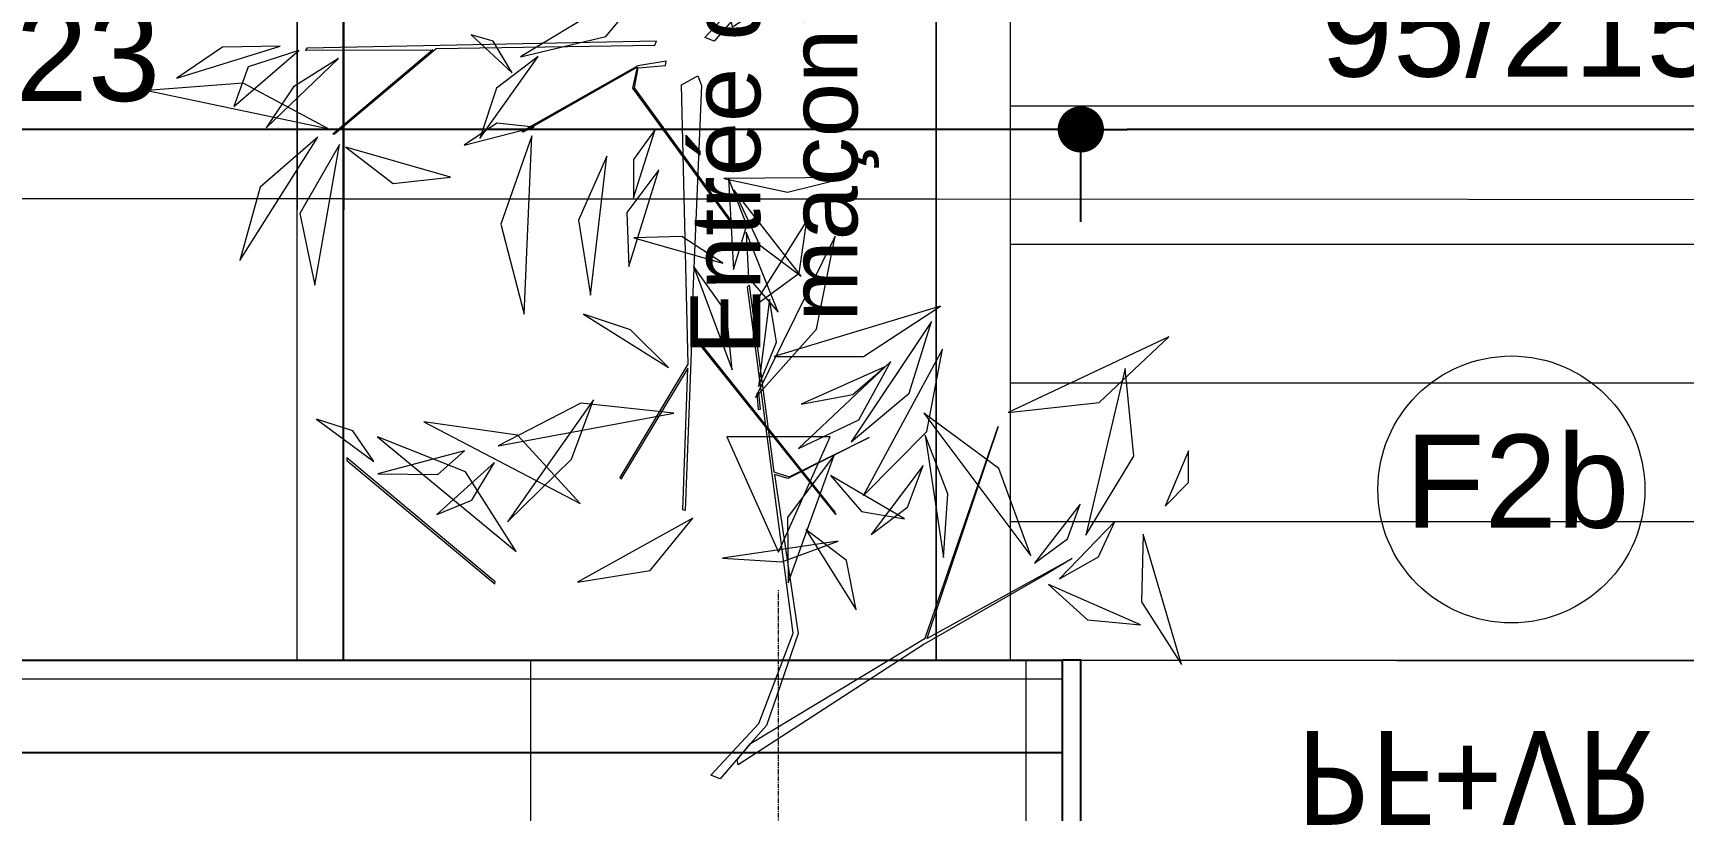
# Model space of a CAD drawing. Header units: centimetres. Extents: x 16433 to 114398, y -50094 to -12305.
# Drawn here: x 61418.2 to 61596.8, y -31492.5 to -31408.4 of the extents above; entities that cross this region are included whole.
import ezdxf

# ---------------------------------------------------------------- set-up
doc = ezdxf.new("R2010")
doc.units = ezdxf.units.CM
doc.header["$LTSCALE"] = 0.5
for name, pattern in [('prelem_vmc', [0.222222, 0.111111, -0.111111]), ('prlm_eu-4', [1.574803, 0.984252, -0.19685, 0.19685, -0.19685]), ('Style de ligne -2', [0.694425, 0.48607, -0.208355])]:
    doc.linetypes.add(name, pattern=pattern)
doc.layers.get('0').update_dxf_attribs({"linetype": 'CONTINUOUS'})
doc.layers.get('DEFPOINTS').update_dxf_attribs({"linetype": 'CONTINUOUS'})
doc.layers.add('3-BAT C-Niveau-3', color=7, linetype='CONTINUOUS')
doc.styles.add('Helvetica', font='')
doc.styles.add('Lucida Grande', font='')
doc.styles.get('Helvetica').set_extended_font_data('Helvetica')
doc.styles.get('Lucida Grande').set_extended_font_data('Lucida Grande')
doc.dimstyles.new('IS', dxfattribs={"dimtxt": 10.08724, "dimasz": 5.007446, "dimexe": 2, "dimexo": 10, "dimgap": 3, "dimtad": 1, "dimdec": 1, "dimtxsty": 'Helvetica', "dimblk": 'DOT', "dimblk1": 'DOT', "dimblk2": 'DOT', "dimcen": 0, "dimdle": 10, "dimazin": 0, "dimtfac": 0.8, "dimtdec": 1, "dimtix": 1, "dimtmove": 0, "dimatfit": 0, "dimldrblk": 'VW_FILLEDARROW-1', "dimfxl": 10, "dimfxlon": 1, "dimfrac": 2, "dimtolj": 1, "dimarcsym": 0})

# ---------------------------------------------------------------- blocks, each defined once
blk = doc.blocks.new('Groupe-14-1')
at = {"color": 252, "linetype": 'Continuous', "lineweight": 5, "true_color": 0x989898}
for p, q in [((17710.55, -46241.36), (17807.13, -46751.3)), ((17695.82, -46244.15), (17792.39, -46754.09)), ((17681.08, -46246.94), (17777.65, -46756.88)), ((17666.34, -46249.73), (17762.91, -46759.67))]:
    blk.add_line(p, q, dxfattribs=at)
at = {"color": 251, "linetype": 'Continuous', "lineweight": 5, "true_color": 0x555555, "flags": 128}
blk.add_lwpolyline([(17776.06, -46909.95), (17072.91, -47043.13), (17120.61, -47294.46), (17485.31, -47218.07, 0.067436), (18096.05, -47001.25), (18181.82, -46957.06), (18157.31, -46870.97), (18104.46, -46746.18, -0.010276), (18060.06, -46619.85), (18056.16, -46608.33, -0.020142), (17943.69, -46225.97), (17942.49, -46221.51, -0.027808), (17929.85, -46160.96), (17924.76, -46127.34), (17638.12, -46181.62), (17650.08, -46244.67), (17846.58, -46207.46), (17946.13, -46733.11), (17749.62, -46770.33)], format="xyb", close=True, dxfattribs=at)
at = {"color": 7, "linetype": 'Continuous', "lineweight": 5, "flags": 128}
for points in [[(17775.6, -46910.04), (17638.13, -46181.62), (17687.26, -46172.32), (17834.03, -46949.86), (17117.65, -47085.53), (17108.35, -47036.4)], [(17650.04, -46244.68), (17638.1, -46181.63), (17687.23, -46172.32), (17699.17, -46235.37)], [(17749.62, -46770.33), (17946.13, -46733.11), (17846.58, -46207.46), (17650.07, -46244.67)]]:
    blk.add_lwpolyline(points, close=True, dxfattribs=at)
at = {"color": 8, "linetype": 'Continuous', "lineweight": 13, "true_color": 0x777777, "flags": 128}
blk.add_lwpolyline([(17748.24, -46762.45), (17936.88, -46726.72), (17840.31, -46216.79), (17651.6, -46252.52)], dxfattribs=at)
blk = doc.blocks.new('Groupe-24-1')
at = {"color": 251, "linetype": 'Continuous', "lineweight": 5, "true_color": 0x555555, "flags": 128}
blk.add_lwpolyline([(17638.13, -46181.62), (17926.11, -46127.08, -0.048991), (17913.22, -45966.01), (17913.64, -45942.94, -0.018877), (17922.27, -45731.73), (17926.5, -45623.76, 0.009305), (17770.31, -45482.97), (17540.84, -45401.5), (17492.4, -45414.44), (17526.98, -45597.03), (17723.92, -45559.73), (17810.11, -46012.4), (17613.15, -46049.7)], format="xyb", close=True, dxfattribs=at)
at = {"color": 7, "linetype": 'Continuous', "lineweight": 5, "flags": 128}
blk.add_lwpolyline([(17662.28, -46040.4), (17687.26, -46172.32), (17638.13, -46181.62), (17613.15, -46049.7)], close=True, dxfattribs=at)
blk = doc.blocks.new('PORTE FENETRE TYPE 3bis')
at = {"color": 7, "linetype": 'Style de ligne -2', "lineweight": 5}
blk.add_line((4, 16), (4, 103), dxfattribs=at)
at = {"color": 7, "linetype": 'Continuous', "lineweight": 25, "flags": 128}
for points in [[(-2, 18), (0, 18), (0, 14)], [(97, 18), (95, 18), (95, 14)], [(0, 7.7), (0, -18), (-2, -18)], [(95, 7.7), (95, -18), (97, -18)]]:
    blk.add_lwpolyline(points, dxfattribs=at)
at = {"color": 7, "linetype": 'Continuous', "lineweight": 13, "flags": 128}
for points in [[(4, 16), (10, 16), (10, 10), (4, 10)], [(10, 16), (85, 16), (85, 14.5), (10, 14.5)], [(85, 16), (91, 16), (91, 10), (85, 10)], [(-2, 14), (6, 14), (6, 8), (-2, 8)], [(89, 14), (97, 14), (97, 8), (89, 8)], [(10, 11.5), (85, 11.5), (85, 10), (10, 10)]]:
    blk.add_lwpolyline(points, close=True, dxfattribs=at)
at = {"color": 7, "linetype": 'Style de ligne -2', "lineweight": 5}
blk.add_arc((4, 16), 87, 360, 90, dxfattribs=at)
at = {"color": 7, "insert": (23.21, -0.18), "char_height": 10.1607, "width": 49.196, "attachment_point": 1, "line_spacing_factor": 0.978845, "style": 'Lucida Grande'}
blk.add_mtext('\\pt9.7767,19.549,29.578,39.444,49.3;PF+VR ', dxfattribs=at)
blk = doc.blocks.new('_DOT')
at = {"color": 0, "linetype": 'ByBlock', "lineweight": -2}
blk.add_line((-0.5, 0), (-1, 0), dxfattribs=at)
at = {"color": 0, "linetype": 'ByBlock', "const_width": 0.5}
blk.add_lwpolyline([(-0.25, 0, 1), (0.25, 0, 1)], format="xyb", close=True, dxfattribs=at)
blk = doc.blocks.new('*D1810')
at = {"layer": '3-BAT C-Niveau-3', "color": 0, "linetype": 'Continuous', "lineweight": -2, "transparency": 16777216}
for p, q in [((60638.28, -31394.36), (60638.28, -31382.36)), ((62192.62, -31394.36), (62192.62, -31382.36)), ((62187.62, -31384.36), (60643.29, -31384.36))]:
    blk.add_line(p, q, dxfattribs=at)
at = {"layer": 'DEFPOINTS', "color": 0, "linetype": 'Continuous', "transparency": 16777216}
for p in [(60638.28, -31384.36), (60638.28, -31476.79), (62192.62, -31476.79)]:
    blk.add_point(p, dxfattribs=at)
at = {"layer": '3-BAT C-Niveau-3', "color": 0, "linetype": 'Continuous', "lineweight": -2, "transparency": 16777216, "xscale": 5.007446289062499, "yscale": 5.007446289062499, "zscale": 5.007446289062499, "rotation": 180}
blk.add_blockref('_DOT', (60638.28, -31384.36), dxfattribs=at)
at = {"layer": '3-BAT C-Niveau-3', "color": 0, "linetype": 'Continuous', "lineweight": -2, "transparency": 16777216, "xscale": 5.007446289062499, "yscale": 5.007446289062499, "zscale": 5.007446289062499}
blk.add_blockref('_DOT', (62192.62, -31384.36), dxfattribs=at)
at = {"layer": '3-BAT C-Niveau-3', "color": 0, "linetype": 'Continuous', "lineweight": 5, "transparency": 16777216, "insert": (61415.45, -31376.31), "char_height": 10.087, "attachment_point": 5, "style": 'Helvetica'}
blk.add_mtext('\\A1;1554', dxfattribs=at)
blk = doc.blocks.new('VW_FILLEDARROW-1')
at = {"color": 0, "linetype": 'Continuous', "lineweight": 5, "flags": 128}
blk.add_lwpolyline([(-1.997, 0.535), (0, 0), (-1.997, -0.535)], close=True, dxfattribs=at)
blk = doc.blocks.new('*D1878')
at = {"layer": '3-BAT C-Niveau-3', "color": 0, "linetype": 'Continuous', "lineweight": -2, "transparency": 16777216}
for p, q in [((61308.85, -31428.85), (61308.85, -31416.85)), ((61531.65, -31428.85), (61531.65, -31416.85)), ((61526.64, -31418.85), (61313.86, -31418.85))]:
    blk.add_line(p, q, dxfattribs=at)
at = {"layer": 'DEFPOINTS', "color": 0, "linetype": 'Continuous', "transparency": 16777216}
for p in [(61308.85, -31418.85), (61308.85, -31476.32), (61531.65, -31476.32)]:
    blk.add_point(p, dxfattribs=at)
at = {"layer": '3-BAT C-Niveau-3', "color": 0, "linetype": 'Continuous', "lineweight": -2, "transparency": 16777216, "xscale": 5.007446289062499, "yscale": 5.007446289062499, "zscale": 5.007446289062499, "rotation": 180}
blk.add_blockref('_DOT', (61308.85, -31418.85), dxfattribs=at)
at = {"layer": '3-BAT C-Niveau-3', "color": 0, "linetype": 'Continuous', "lineweight": -2, "transparency": 16777216, "xscale": 5.007446289062499, "yscale": 5.007446289062499, "zscale": 5.007446289062499}
blk.add_blockref('_DOT', (61531.65, -31418.85), dxfattribs=at)
at = {"layer": '3-BAT C-Niveau-3', "color": 0, "linetype": 'Continuous', "lineweight": 5, "transparency": 16777216, "insert": (61420.25, -31410.8), "char_height": 10.087, "attachment_point": 5, "style": 'Helvetica'}
blk.add_mtext('\\A1;223', dxfattribs=at)
blk = doc.blocks.new('*D1879')
at = {"layer": '3-BAT C-Niveau-3', "color": 0, "linetype": 'Continuous', "lineweight": -2, "transparency": 16777216}
for p, q in [((61531.65, -31428.85), (61531.65, -31416.85)), ((61626.65, -31428.85), (61626.65, -31416.85)), ((61621.64, -31418.85), (61536.66, -31418.85))]:
    blk.add_line(p, q, dxfattribs=at)
at = {"layer": 'DEFPOINTS', "color": 0, "linetype": 'Continuous', "transparency": 16777216}
for p in [(61531.65, -31418.85), (61531.65, -31476.32), (61626.65, -31510.32)]:
    blk.add_point(p, dxfattribs=at)
at = {"layer": '3-BAT C-Niveau-3', "color": 0, "linetype": 'Continuous', "lineweight": -2, "transparency": 16777216, "xscale": 5.007446289062499, "yscale": 5.007446289062499, "zscale": 5.007446289062499, "rotation": 180}
blk.add_blockref('_DOT', (61531.65, -31418.85), dxfattribs=at)
at = {"layer": '3-BAT C-Niveau-3', "color": 0, "linetype": 'Continuous', "lineweight": -2, "transparency": 16777216, "xscale": 5.007446289062499, "yscale": 5.007446289062499, "zscale": 5.007446289062499}
blk.add_blockref('_DOT', (61626.65, -31418.85), dxfattribs=at)
at = {"layer": '3-BAT C-Niveau-3', "color": 0, "linetype": 'Continuous', "lineweight": 5, "transparency": 16777216, "insert": (61579.15, -31408.16), "char_height": 10.087, "attachment_point": 5, "style": 'Helvetica'}
blk.add_mtext('\\A1;95/215', dxfattribs=at)
blk = doc.blocks.new('Groupe-34-1')
at = {"color": 7, "linetype": 'Continuous', "lineweight": 5}
blk.add_circle((17679.83, -46302.41), 14.45, dxfattribs=at)
at = {"color": 7, "insert": (17683.53, -46290), "char_height": 10.0872, "width": 24.3155, "attachment_point": 1, "rotation": 280.7236, "line_spacing_factor": 0.834288, "style": 'Helvetica'}
blk.add_mtext('\\pt6.9612,13.92,20.881,27.679;F2b', dxfattribs=at)
blk = doc.blocks.new('Groupe-43-1')
at = {"color": 253, "linetype": 'Continuous', "lineweight": 5, "true_color": 0xa0a0a4, "flags": 128}
blk.add_lwpolyline([(17702.29, -46165.42), (17704.87, -46178.85), (17693.9, -46169.92), (17693.95, -46170.06), (17705.09, -46179.16), (17709.84, -46202.35), (17710.29, -46202.46), (17702.51, -46165.42), (17702.26, -46165.31), (17702.28, -46165.38)], dxfattribs=at)
for points in [[(17649.33, -46196.18), (17649.52, -46196.18), (17659.73, -46177.91), (17659.46, -46177.95)], [(17708.36, -46203.9), (17707.31, -46200.96), (17697.96, -46189.95), (17697.99, -46190.13), (17707.13, -46200.93), (17704.82, -46200.86), (17692.76, -46213.73), (17692.72, -46214), (17704.9, -46201.04), (17707.08, -46201.06), (17707.89, -46203.92)], [(17711.67, -46207.54), (17718.11, -46211.59), (17728.43, -46213.42), (17764.33, -46201.58), (17764.53, -46201.75), (17745.19, -46208.13), (17744.94, -46209.84), (17750.76, -46217.55), (17744.78, -46209.75), (17744.9, -46208.24), (17728.48, -46213.96), (17718.05, -46212.46), (17715.81, -46211.12), (17730.53, -46227.57), (17754.54, -46231.05), (17730.54, -46227.76), (17741.97, -46241.59), (17739.82, -46239.21), (17729.9, -46227.57), (17713.32, -46210.25), (17713.82, -46210.05), (17715.81, -46211.12), (17711.46, -46208.6)], [(17663.58, -46231.08), (17679.8, -46212.11), (17660.95, -46214.95), (17660.96, -46214.71), (17676.15, -46212.38), (17663, -46207.48), (17663.16, -46207.39), (17676.58, -46212.32), (17706.15, -46205.98), (17707.44, -46207.57), (17706.48, -46208.14), (17680.09, -46211.99), (17663.77, -46230.9)], [(17633.33, -46223.03), (17639.77, -46227.08), (17650.09, -46228.91), (17685.99, -46217.07), (17686.2, -46217.24), (17666.86, -46223.61), (17666.61, -46225.33), (17672.43, -46233.04), (17666.44, -46225.24), (17666.57, -46223.73), (17650.14, -46229.44), (17639.72, -46227.95), (17637.47, -46226.61), (17652.2, -46243.06), (17676.2, -46246.54), (17652.2, -46243.25), (17663.63, -46257.08), (17661.49, -46254.7), (17651.56, -46243.06), (17634.98, -46225.73), (17635.48, -46225.53), (17637.47, -46226.61), (17633.12, -46224.09)]]:
    blk.add_lwpolyline(points, close=True, dxfattribs=at)
at = {"color": 253, "linetype": 'Continuous', "lineweight": 5, "true_color": 0xa0a0a4}
for points in [[(17694.38, -46169.27, -186.41), (17697.52, -46159.34, -187.61), (17694.78, -46149.28, -186.97), (17694.78, -46149.28, -186.97), (17694.38, -46169.27, -186.41)], [(17702.18, -46162.52, -174.84), (17700.93, -46156.42, -175.45), (17696.68, -46152.18, -176.76), (17696.68, -46152.18, -176.76), (17702.18, -46162.52, -174.84)], [(17702.09, -46164.59, -174.58), (17699.35, -46159.55, -172.2), (17694.84, -46158.81, -168.43), (17694.84, -46158.81, -168.43), (17702.09, -46164.59, -174.58)], [(17693.28, -46168.38, -186.4), (17686.8, -46163.24, -186.75), (17678.58, -46162.55, -187), (17678.58, -46162.55, -187), (17693.28, -46168.38, -186.4)], [(17702.04, -46169, -186.97), (17698.12, -46164.77, -187.38), (17693.2, -46162.68, -185.5), (17693.2, -46162.68, -185.5), (17702.04, -46169, -186.97)], [(17692.91, -46170.84, -182.25), (17684.79, -46168.01, -178.08), (17677.45, -46171.04, -173.29), (17677.45, -46171.04, -173.29), (17692.91, -46170.84, -182.25)], [(17692.76, -46171.54, -181.99), (17689.86, -46177.33, -181.12), (17691.69, -46183.3, -179.03), (17691.69, -46183.3, -179.03), (17692.76, -46171.54, -181.99)], [(17659.88, -46180.88, -211.6), (17662.72, -46178.02, -211.07), (17663.23, -46173.91, -211.1), (17663.23, -46173.91, -211.1), (17659.88, -46180.88, -211.6)], [(17653.17, -46197.81, -220.09), (17660.65, -46190.82, -220.53), (17662.58, -46180.77, -219.34), (17662.58, -46180.77, -219.34), (17653.17, -46197.81, -220.09)], [(17658.65, -46181.54, -202.5), (17659.78, -46187.92, -200.11), (17662.87, -46190.29, -195.35), (17662.87, -46190.29, -195.35), (17658.65, -46181.54, -202.5)], [(17704.02, -46187.74, -177.75), (17707.01, -46185.1, -175.38), (17707.23, -46182.62, -172.12), (17707.23, -46182.62, -172.12), (17704.02, -46187.74, -177.75)], [(17698.69, -46191.16, -179.83), (17698.37, -46187.12, -178.67), (17695.35, -46184.08, -177.99), (17695.35, -46184.08, -177.99), (17698.69, -46191.16, -179.83)], [(17659.57, -46203.64, -220.85), (17665.58, -46195.61, -221.31), (17665.13, -46185.37, -222.56), (17665.13, -46185.37, -222.56), (17659.57, -46203.64, -220.85)], [(17706.27, -46190.2, -207.06), (17702.09, -46186.38, -208.24), (17696.37, -46185.62, -209.24), (17696.37, -46185.62, -209.24), (17706.27, -46190.2, -207.06)], [(17655.53, -46188.64, -218.46), (17657.74, -46192.06, -216.39), (17662.21, -46193.72, -215.43), (17662.21, -46193.72, -215.43), (17655.53, -46188.64, -218.46)], [(17705.9, -46188.29, -178.9), (17709.76, -46196.99, -176.01), (17717.56, -46201.34, -172.29), (17717.56, -46201.34, -172.29), (17705.9, -46188.29, -178.9)], [(17705.9, -46188.29, -178.9), (17709.76, -46196.99, -176.01), (17717.56, -46201.34, -172.29), (17717.56, -46201.34, -172.29), (17705.9, -46188.29, -178.9)], [(17697.7, -46191.09, -179.52), (17687.69, -46189.6, -178.73), (17678.58, -46193.87, -177.91), (17678.58, -46193.87, -177.91), (17697.7, -46191.09, -179.52)], [(17671.09, -46211.79, -225.36), (17670.28, -46201.69, -224.7), (17664.07, -46193.76, -224), (17664.07, -46193.76, -224), (17671.09, -46211.79, -225.36)], [(17656.15, -46196.3, -197.23), (17664.13, -46201.84, -194.28), (17670.89, -46202.99, -188.42), (17670.89, -46202.99, -188.42), (17656.15, -46196.3, -197.23)], [(17697.06, -46199.48, -247.3), (17689.67, -46197.78, -244.69), (17681.95, -46200.56, -243.35), (17681.95, -46200.56, -243.35), (17697.06, -46199.48, -247.3)], [(17697.06, -46199.48, -247.3), (17689.67, -46197.78, -244.69), (17681.95, -46200.56, -243.35), (17681.95, -46200.56, -243.35), (17697.06, -46199.48, -247.3)], [(17675.84, -46210.3, -228.81), (17679.08, -46205.51, -229.15), (17679.79, -46200.18, -227.32), (17679.79, -46200.18, -227.32), (17675.84, -46210.3, -228.81)], [(17696.66, -46205.31, -186.16), (17691.49, -46202.76, -185.75), (17685.77, -46204.07, -185.13), (17685.77, -46204.07, -185.13), (17696.66, -46205.31, -186.16)], [(17700.86, -46204.11, -197.01), (17697.24, -46202.4, -196.39), (17693.18, -46203.17, -196.61), (17693.18, -46203.17, -196.61), (17700.86, -46204.11, -197.01)], [(17688.02, -46213.97, -183.47), (17690.02, -46209.1, -183.7), (17688.91, -46204, -184.07), (17688.91, -46204, -184.07), (17688.02, -46213.97, -183.47)], [(17688.02, -46213.97, -183.47), (17690.02, -46209.1, -183.7), (17688.91, -46204, -184.07), (17688.91, -46204, -184.07), (17688.02, -46213.97, -183.47)], [(17651.14, -46204.94, -210.57), (17653.86, -46212.46, -206.9), (17660.29, -46215.94, -202.54), (17660.29, -46215.94, -202.54), (17651.14, -46204.94, -210.57)], [(17676.85, -46217.13, -199.98), (17682.86, -46215.36, -200.36), (17687.09, -46210.91, -199.46), (17687.09, -46210.91, -199.46), (17676.85, -46217.13, -199.98)], [(17687.56, -46215.23, -183.73), (17692.56, -46215.78, -181.29), (17697.19, -46212.88, -179.52), (17697.19, -46212.88, -179.52), (17687.56, -46215.23, -183.73)], [(17696.04, -46213.68, -176.88), (17690.69, -46217.5, -176.9), (17688.22, -46222.59, -174.04), (17688.22, -46222.59, -174.04), (17696.04, -46213.68, -176.88)], [(17697.03, -46212.39, -183.78), (17696.87, -46219.43, -183.14), (17699.62, -46225.44, -184.94), (17699.62, -46225.44, -184.94), (17697.03, -46212.39, -183.78)], [(17691.77, -46215.83, -161.32), (17686.97, -46217, -161.24), (17683.92, -46220.87, -160.95), (17683.92, -46220.87, -160.95), (17691.77, -46215.83, -161.32)], [(17683.9, -46218, -194.21), (17688.5, -46222.29, -192.81), (17694.26, -46222.05, -190.06), (17694.26, -46222.05, -190.06), (17683.9, -46218, -194.21)], [(17683.9, -46218, -194.21), (17688.5, -46222.29, -192.81), (17694.26, -46222.05, -190.06), (17694.26, -46222.05, -190.06), (17683.9, -46218, -194.21)], [(17656.63, -46219.88, -200.44), (17657.44, -46226.29, -199.26), (17660.78, -46231.84, -200.49), (17660.78, -46231.84, -200.49), (17656.63, -46219.88, -200.44)], [(17673.16, -46220.69, -203.84), (17673.26, -46220.92, -203.87), (17674.93, -46220.44, -202.04), (17674.83, -46220.23, -202.02), (17673.16, -46220.69, -203.84)], [(17674.39, -46220.16, -206.43), (17682.88, -46225.29, -204.4), (17693.14, -46225.38, -204.36), (17693.14, -46225.38, -204.36), (17674.39, -46220.16, -206.43)], [(17674.39, -46220.16, -206.43), (17682.88, -46225.29, -204.4), (17693.14, -46225.38, -204.36), (17693.14, -46225.38, -204.36), (17674.39, -46220.16, -206.43)], [(17675.6, -46220.26, -223.21), (17680.71, -46221.27, -222.61), (17685.12, -46219.66, -220.88), (17685.12, -46219.66, -220.88), (17675.6, -46220.26, -223.21)], [(17675.6, -46220.26, -223.21), (17680.71, -46221.27, -222.61), (17685.12, -46219.66, -220.88), (17685.12, -46219.66, -220.88), (17675.6, -46220.26, -223.21)], [(17679.12, -46221.33, -194.97), (17680.91, -46230.81, -192.57), (17687.83, -46237.99, -191.31), (17687.83, -46237.99, -191.31), (17679.12, -46221.33, -194.97)], [(17669.83, -46229.7, -188.89), (17662.26, -46225.97, -185.79), (17655.33, -46227.39, -181.22), (17655.33, -46227.39, -181.22), (17669.83, -46229.7, -188.89)], [(17669.83, -46225.75, -207.16), (17674.1, -46231.6, -205.48), (17680.96, -46233.83, -203.83), (17680.96, -46233.83, -203.83), (17669.83, -46225.75, -207.16)], [(17669.83, -46225.75, -207.16), (17674.1, -46231.6, -205.48), (17680.96, -46233.83, -203.83), (17680.96, -46233.83, -203.83), (17669.83, -46225.75, -207.16)], [(17674.61, -46225.17, -210.84), (17676.66, -46230.47, -209.98), (17680.25, -46233.29, -207.2), (17680.25, -46233.29, -207.2), (17674.61, -46225.17, -210.84)], [(17653.84, -46235.14, -184.69), (17658.87, -46233.13, -183.17), (17661.35, -46228.17, -181.63), (17661.35, -46228.17, -181.63), (17653.84, -46235.14, -184.69)], [(17667.6, -46229.72, -215.21), (17664.4, -46233.72, -213.09), (17664.48, -46238.45, -210.46), (17664.48, -46238.45, -210.46), (17667.6, -46229.72, -215.21)], [(17671.6, -46231.25, -201.48), (17677.95, -46236.43, -202.35), (17686.01, -46237.37, -201.76), (17686.01, -46237.37, -201.76), (17671.6, -46231.25, -201.48)], [(17662.14, -46235.23, -195.33), (17665.8, -46238.55, -195.1), (17670.54, -46239.35, -194.26), (17670.54, -46239.35, -194.26), (17662.14, -46235.23, -195.33)], [(17666.08, -46233.6, -207.25), (17674.23, -46239.08, -205.29), (17683.3, -46239.09, -201.98), (17683.3, -46239.09, -201.98), (17666.08, -46233.6, -207.25)], [(17663.1, -46252.63, -228.97), (17671.73, -46247.48, -227.8), (17676.1, -46238.4, -227.09), (17676.1, -46238.4, -227.09), (17663.1, -46252.63, -228.97)], [(17661.16, -46243.39, -196.26), (17668.01, -46242.55, -195.05), (17673.8, -46238.97, -196.39), (17673.8, -46238.97, -196.39), (17661.16, -46243.39, -196.26)], [(17677.89, -46247.35, -215.07), (17680.78, -46256.82, -213.8), (17689.16, -46262.92, -214.42), (17689.16, -46262.92, -214.42), (17677.89, -46247.35, -215.07)], [(17662.39, -46253.18, -229.3), (17665.63, -46256.21, -228.25), (17669.59, -46256.84, -226.49), (17669.59, -46256.84, -226.49), (17662.39, -46253.18, -229.3)], [(17660.4, -46255.08, -232.48), (17657.41, -46259.94, -232.45), (17657.98, -46265.7, -231.83), (17657.98, -46265.7, -231.83), (17660.4, -46255.08, -232.48)], [(17661.23, -46256.16, -232.75), (17664.36, -46259.85, -233.5), (17668.43, -46260.88, -235.42), (17668.43, -46260.88, -235.42), (17661.23, -46256.16, -232.75)], [(17666.4, -46258.07, -228.35), (17675.76, -46261.58, -229.1), (17684.93, -46258.9, -232.12), (17684.93, -46258.9, -232.12), (17666.4, -46258.07, -228.35)], [(17667.67, -46264.14, -212.86), (17660.42, -46265.33, -209.91), (17654.55, -46270.85, -208.14), (17654.55, -46270.85, -208.14), (17667.67, -46264.14, -212.86)], [(17667.67, -46264.14, -212.86), (17660.42, -46265.33, -209.91), (17654.55, -46270.85, -208.14), (17654.55, -46270.85, -208.14), (17667.67, -46264.14, -212.86)], [(17671.09, -46265.92, -211.21), (17674.08, -46267.93, -209.03), (17677.45, -46267.29, -206.71), (17677.45, -46267.29, -206.71), (17671.09, -46265.92, -211.21)], [(17671.09, -46265.92, -211.21), (17674.08, -46267.93, -209.03), (17677.45, -46267.29, -206.71), (17677.45, -46267.29, -206.71), (17671.09, -46265.92, -211.21)]]:
    blk.add_polyline3d(points, dxfattribs=at)
blk = doc.blocks.new('MTC 125-H3')
at = {"color": 8, "linetype": 'prlm_eu-4', "lineweight": 18, "true_color": 0x808080}
for q in [(0, 25.57), (0, 19.68)]:
    blk.add_line((0, -23.6), q, dxfattribs=at)
at = {"color": 7, "linetype": 'Continuous', "lineweight": 18, "flags": 128}
blk.add_lwpolyline([(3.09, 42.18), (-3.09, 42.18), (-5.59, 42.18), (0, 29.68), (5.59, 42.18)], close=True, dxfattribs=at)
at = {"color": 7, "linetype": 'Continuous', "lineweight": 13, "flags": 128}
blk.add_lwpolyline([(-26.8, 18.02), (26.8, 18.02), (26.8, -18), (-26.8, -18)], close=True, dxfattribs=at)
at = {"color": 1, "linetype": 'prelem_vmc', "lineweight": 13, "flags": 128}
blk.add_lwpolyline([(-26.8, 18.02), (26.8, 18.02), (26.8, -18), (-26.8, -18)], close=True, dxfattribs=at)
at = {"color": 7, "insert": (-9.53, 77.85), "char_height": 7.5654, "width": 70.8268, "attachment_point": 2, "rotation": 90, "line_spacing_factor": 0.834288, "style": 'Helvetica'}
blk.add_mtext("\\pt41.867,83.598;Entrée d'air\\P maçonnée", dxfattribs=at)

msp = doc.modelspace()

# ---------------------------------------------------------------- linework, layer by layer
at = {"layer": '3-BAT C-Niveau-3', "color": 7, "linetype": 'Continuous', "lineweight": 5}
for p, q in [((61310.851, -31476.323), (61529.651, -31476.323)), ((61310.851, -31478.323), (61529.651, -31478.323)), ((61310.851, -31486.323), (61529.651, -31486.323))]:
    msp.add_line(p, q, dxfattribs=at)
at = {"layer": '3-BAT C-Niveau-3', "color": 7, "linetype": 'Continuous', "lineweight": 25}
for p, q in [((61310.851, -31476.323), (61529.651, -31476.323)), ((61529.651, -31512.323), (61529.651, -31476.323)), ((61310.851, -31486.323), (61529.651, -31486.323))]:
    msp.add_line(p, q, dxfattribs=at)
at = {"layer": '3-BAT C-Niveau-3', "color": 7, "linetype": 'Continuous', "lineweight": 13, "flags": 128}
msp.add_lwpolyline([(61943.935, -31144.133, -0.0201417), (61547.334, -31183.492), (61542.722, -31183.835, -0.0278077), (61480.882, -31184.989), (61451.931, -31183.919), (61451.818, -31476.323), (61446.818, -31476.323), (61446.931, -31183.734), (61446.901, -31183.733), (61446.901, -31178.733), (61449.431, -31178.827), (61451.931, -31178.827), (61451.931, -31178.919), (61480.882, -31179.989, 0.0278077), (61542.722, -31178.835), (61547.334, -31178.492), (61547.334, -31178.492, 0.0201417), (61943.935, -31139.133)], format="xyb", dxfattribs=at)
at = {"layer": '3-BAT C-Niveau-3', "color": 7, "linetype": 'Continuous', "lineweight": 5, "flags": 128}
msp.add_lwpolyline([(61446.818, -31476.323), (61446.818, -31184.263), (61451.818, -31184.263), (61451.818, -31476.323)], close=True, dxfattribs=at)

# ---------------------------------------------------------------- block references
at = {"layer": '3-BAT C-Niveau-3', "color": 7, "rotation": 79.27640525611221}
for name in ['Groupe-14-1', 'Groupe-24-1', 'Groupe-43-1', 'Groupe-34-1']:
    msp.add_blockref(name, (12794.751, -40213.357), dxfattribs=at)
at = {"layer": '3-BAT C-Niveau-3', "color": 7}
msp.add_blockref('MTC 125-H3', (61498.914, -31494.308), dxfattribs=at)
at = {"layer": '3-BAT C-Niveau-3', "color": 7, "xscale": -1, "rotation": 180}
msp.add_blockref('PORTE FENETRE TYPE 3bis', (61531.651, -31494.323), dxfattribs=at)

# ---------------------------------------------------------------- dimensions: what is measured, and where the dimension line sits
at = {"layer": '3-BAT C-Niveau-3', "color": 7, "linetype": 'Continuous', "lineweight": 5}
for base, p1, p2, override, picture, middle in [((60638.284, -31384.357), (62192.625, -31476.793), (60638.284, -31476.793), {"dimtxt": 10.08724, "dimdec": 0, "dimpost": '<>', "dimtxsty": 'Helvetica', "dimtmove": 2}, '*D1810', (61415.455, -31376.313)), ((61531.651, -31418.847), (61626.651, -31510.323), (61531.651, -31476.323), {"dimtxt": 10.08724, "dimdec": 0, "dimpost": '<>/215', "dimtxsty": 'Helvetica', "dimtmove": 2}, '*D1879', (61579.151, -31408.161)), ((61308.851, -31418.847), (61531.651, -31476.323), (61308.851, -31476.323), {"dimtxt": 10.08724, "dimdec": 0, "dimpost": '<>', "dimtxsty": 'Helvetica', "dimtmove": 2}, '*D1878', (61420.251, -31410.803))]:
    dim = msp.add_linear_dim(base=base, p1=p1, p2=p2, dimstyle='IS', override=override, dxfattribs=at)
    dim.commit()
    dim.dimension.update_dxf_attribs({"geometry": picture, "text_midpoint": middle})

doc.saveas('drawing.dxf')
